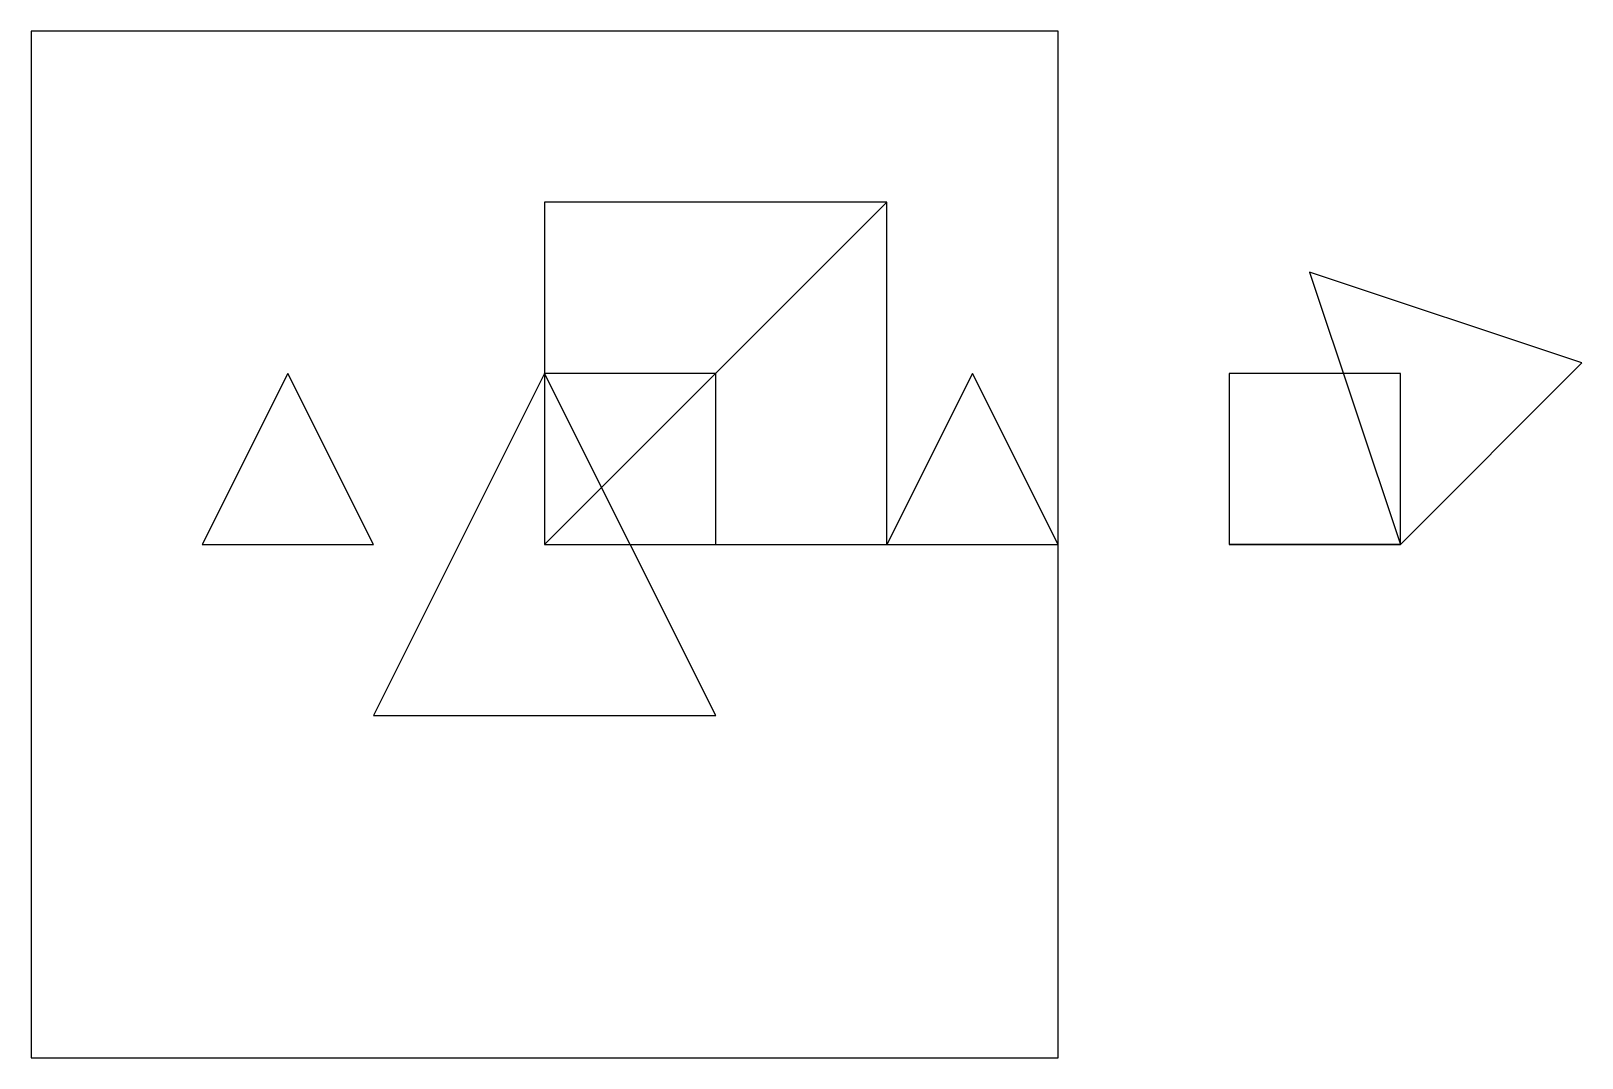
# Model space of a CAD drawing. Extents: x -3 to 6.06, y -3 to 3.
import ezdxf

# ---------------------------------------------------------------- set-up
doc = ezdxf.new("R2010")
doc.units = 0

# ---------------------------------------------------------------- blocks, each defined once
blk = doc.blocks.new('WEDGE')
at = {"layer": 'blk_layer', "color": 2}
blk.add_3dface([(0, 0), (1, 0), (0.5, 1)], dxfattribs=at)

msp = doc.modelspace()

# ---------------------------------------------------------------- linework, layer by layer
at = {"layer": 'closed_layer', "color": 6}
msp.add_lwpolyline([(-3, -3), (3, -3), (3, 3), (-3, 3)], close=True, dxfattribs=at)
at = {"layer": 'face_layer', "color": 5}
msp.add_3dface([(-1, -1, 2), (1, -1, 2), (0, 1, 2)], dxfattribs=at)
at = {"layer": 'face_layer', "color": 1}
msp.add_3dface([(0, 0, 1), (1, 0, 1), (1, 1, 1), (0, 1, 1)], dxfattribs=at)
at = {"layer": 'face_layer', "color": 3}
msp.add_3dface([(2, 0, 1), (3, 0, 1), (2.5, 1, 1)], dxfattribs=at)
at = {"layer": 'face_layer2', "color": 7}
msp.add_3dface([(4, 0), (5, 0), (5, 1), (4, 1)], dxfattribs=at)
at = {"layer": 'face_layer2', "color": 2}
msp.add_3dface([(4, 0, 1), (5, 0, 1), (5, 1, 1), (4, 1, 1)], dxfattribs=at)
at = {"layer": 'face_layer2', "color": 4}
msp.add_3dface([(4, 0), (5, 0), (5, 0, 1), (4, 0, 1)], dxfattribs=at)
at = {"layer": 'face_layer3', "color": 6}
msp.add_3dface([(-2, 0), (-1, 0), (-1.5, 1, 0.5)], dxfattribs=at)

# ---------------------------------------------------------------- block references
at = {"xscale": 1.5, "yscale": 1.5, "zscale": 1.5, "rotation": 45}
msp.add_blockref('WEDGE', (5, 0), dxfattribs=at)

# ---------------------------------------------------------------- meshes
at = {"layer": 'pface_layer', "color": 4}
mesh = msp.add_polyface(dxfattribs=at)
corners = [(0, 0), (2, 0), (2, 2), (0, 2)]
mesh.append_faces([[corners[k] for k in face] for face in [(0, 1, 2, 3), (0, 2, 3)]])

doc.saveas('drawing.dxf')
